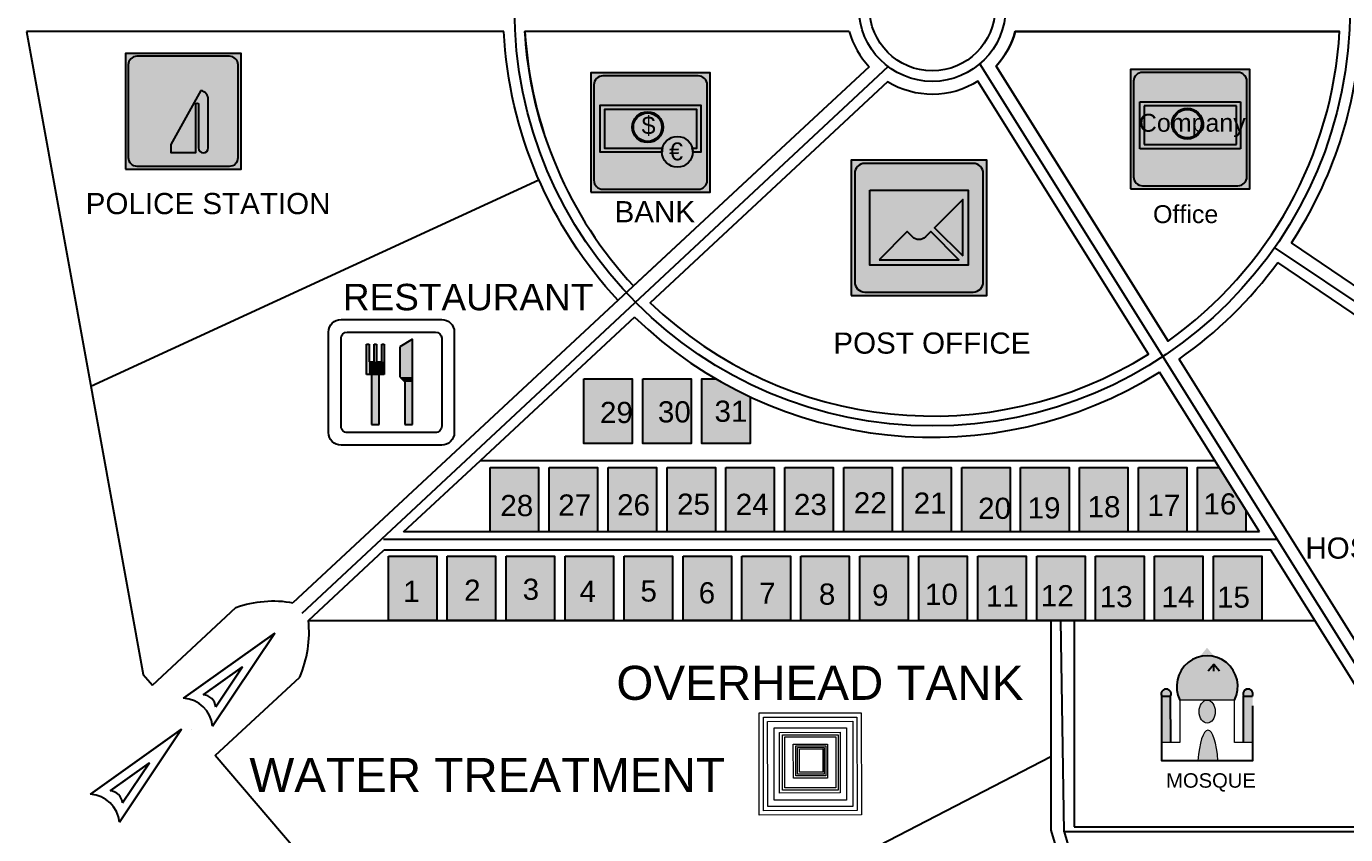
# Model space of a CAD drawing. Header units: metres. Extents: x 368 to 3789, y -155 to 1148.
# Drawn here: x 1633.7 to 1883, y 590.6 to 743.3 of the extents above; entities that cross this region are included whole.
import ezdxf

# ---------------------------------------------------------------- set-up
doc = ezdxf.new("R2010")
doc.units = ezdxf.units.M
doc.layers.add('freecads.com', color=7, linetype='Continuous')
doc.layers.add('General', color=7, linetype='Continuous')
doc.styles.get("Standard").update_dxf_attribs({"font": 'arial.ttf'})

# ---------------------------------------------------------------- blocks, each defined once
blk = doc.blocks.new('A$C47BE7189')
for p, q in [((666.6924515847786, 843.1990962711352), (566.6924515847495, 783.1990962711352)), ((666.6924515847786, 163.1990962711352), (666.6924515847786, 843.1990962711352)), ((302.6578175398608, 563.1990962711643), (302.6578175398608, 803.1990962711352)), ((302.6578175398608, 803.1990962711352), (322.6578175398608, 803.1990962711352)), ((322.6578175398608, 803.1990962711352), (322.6578175398608, 663.1990962711352)), ((362.6578175398899, 663.1990962711352), (362.6578175398899, 803.1990962711352)), ((362.6578175398899, 803.1990962711352), (382.6578175398608, 803.1990962711352)), ((382.6578175398608, 803.1990962711352), (382.6578175398608, 663.1990962711352)), ((422.6578175398899, 663.1990962711352), (422.6578175398899, 803.1990962711352)), ((422.6578175398899, 803.1990962711352), (442.6578175398608, 803.1990962711352)), ((442.6578175398608, 803.1990962711352), (442.6578175398608, 563.1990962711643)), ((566.6924515847495, 783.1990962711352), (566.6924515847495, 543.1990962711352)), ((322.6578175398608, 663.1990962711352), (362.6578175398899, 663.1990962711352)), ((382.6578175398608, 663.1990962711352), (422.6578175398899, 663.1990962711352)), ((442.6578175398608, 563.1990962711643), (302.6578175398608, 563.1990962711643)), ((342.6578175398899, 563.1990962711643), (342.6578175398899, 163.1990962711352)), ((402.6578175398899, 163.1990962711352), (402.6578175398899, 563.1990962711643)), ((566.6924515847495, 543.1990962711352), (606.6924515847786, 503.1990962711643)), ((606.6924515847786, 503.1990962711643), (606.6924515847786, 163.1990962711352)), ((342.6578175398899, 163.1990962711352), (402.6578175398899, 163.1990962711352)), ((606.6924515847786, 163.1990962711352), (666.6924515847786, 163.1990962711352))]:
    blk.add_line(p, q)
for points in [[(4.546735726762563e-05, 99.99998840131593), (4.546735726762563e-05, 899.9999884013159, -0.4142135623730951), (100.0000454673282, 999.9999884013159), (900.0000454673573, 999.9999884013159, -0.4142135623730951), (1000.000045467357, 899.9999884013159), (1000.000045467357, 99.99998840131593, -0.4142135623730951), (900.0000454673573, -1.159868406830356e-05), (100.0000454673282, -1.159868406830356e-05, -0.4142135623730969)], [(100.0000454673282, 149.9999884013159), (100.0000454673282, 849.9999884013159, -0.414213562373093), (150.0000454673573, 899.9999884013159), (850.0000454673282, 899.9999884013159, -0.4142135623730951), (900.0000454673573, 849.9999884013159), (900.0000454673573, 149.9999884013159, -0.4142135623730951), (850.0000454673282, 99.99998840131593), (150.0000454673573, 99.99998840131593, -0.4142135623730973)]]:
    blk.add_lwpolyline(points, format="xyb", close=True)
for points in [[(566.6924515847495, 543.1990962711352), (666.6924515847786, 543.1990962711352), (566.6924515847495, 783.1990962711352), (666.6924515847786, 843.1990962711352)], [(302.6578175398608, 803.1990962711352), (322.6578175398608, 803.1990962711352), (302.6578175398608, 563.1990962711643), (322.6578175398608, 563.1990962711643)], [(362.6578175398899, 803.1990962711352), (382.6578175398608, 803.1990962711352), (362.6578175398899, 663.1990962711352), (382.6578175398608, 663.1990962711352)], [(422.6578175398899, 803.1990962711352), (442.6578175398608, 803.1990962711352), (422.6578175398899, 663.1990962711352), (442.6578175398608, 663.1990962711352)], [(322.6578175398608, 663.1990962711352), (322.6578175398608, 563.1990962711643), (442.6578175398608, 663.1990962711352), (442.6578175398608, 563.1990962711643)], [(342.6578175398899, 563.1990962711643), (402.6578175398899, 563.1990962711643), (342.6578175398899, 163.1990962711352), (402.6578175398899, 163.1990962711352)], [(566.6924515847495, 543.1990962711352), (606.6924515847786, 503.1990962711643), (666.6924515847786, 543.1990962711352), (666.6924515847786, 503.1990962711643)], [(606.6924515847786, 503.1990962711643), (606.6924515847786, 163.1990962711352), (666.6924515847786, 503.1990962711643), (666.6924515847786, 163.1990962711352)]]:
    blk.add_solid(points)
blk = doc.blocks.new('background')
h = blk.add_hatch(color=256)
h.dxf.hatch_style = 1
edge = h.paths.add_edge_path(flags=16)
edge.add_line((-180, 5), (-20, 5))
edge.add_arc((-20, 20), 15, 270, 360)
edge.add_line((-5, 20), (-5, 180))
edge.add_arc((-20, 180), 15, 0, 90)
edge.add_line((-20, 195), (-180, 195))
edge.add_arc((-180, 180), 15, 90, 180)
edge.add_line((-195, 180), (-195, 20))
edge.add_arc((-180, 20), 15, 180, 270)
h.paths.add_polyline_path([(-200, 0), (0, 0), (0, 200), (-200, 200)])
at = {"true_color": 0xddd5c5}
h = blk.add_hatch(color=254, dxfattribs=at)
h.dxf.hatch_style = 1
edge = h.paths.add_edge_path()
edge.add_line((-180, 5), (-20, 5))
edge.add_arc((-20, 20), 15, 270, 360)
edge.add_line((-5, 20), (-5, 180))
edge.add_arc((-20, 180), 15, 0, 90)
edge.add_line((-20, 195), (-180, 195))
edge.add_arc((-180, 180), 15, 90, 180)
edge.add_line((-195, 180), (-195, 20))
edge.add_arc((-180, 20), 15, 180, 270)
blk.add_lwpolyline([(-200, 0), (0, 0), (0, 200), (-200, 200)], close=True)
blk.add_lwpolyline([(-180, 5), (-20, 5, 0.414213562373095), (-5, 20), (-5, 180, 0.414213562373095), (-20, 195), (-180, 195, 0.414213562373095), (-195, 180), (-195, 20, 0.414213562373095)], format="xyb", close=True)

msp = doc.modelspace()

# ---------------------------------------------------------------- hatches: boundary and pattern name
h = msp.add_hatch(color=256)
h.dxf.hatch_style = 1
edge = h.paths.add_edge_path()
edge.add_line((1666.633300199812, 731.238492633871), (1660.98006741252, 721.0186735375514))
edge.add_line((1660.98006741252, 721.0186735375514), (1660.98006741252, 719.5139025574214))
edge.add_line((1660.98006741252, 719.5139025574214), (1665.693410482964, 719.5139025574214))
edge.add_line((1665.693410482964, 719.5139025574214), (1665.693410482964, 728.5746202463188))
edge.add_arc((1665.950371272637, 728.5575346280713), 0.2575281844382342, 3.8040628145865867, 176.1959371854133, ccw=False)
edge.add_line((1666.207332062309, 728.5746202463188), (1666.207332062309, 720.3569867186471))
edge.add_arc((1667.117985263696, 720.3569867186472), 0.9106532013861397, 180.0000000000071, 270)
edge.add_line((1667.117985263696, 719.4463335172612), (1667.118681911027, 719.4463335172612))
edge.add_arc((1667.118681911027, 720.3551654122443), 0.9088318949831091, 270, 360)
edge.add_line((1668.02751380601, 720.3551654122443), (1668.02751380601, 729.467970463467))
edge.add_arc((1666.206207403238, 729.4679704634669), 1.821306402772052, 3.576430620198353e-12, 76.4379637119859)
h = msp.add_hatch(color=256)
h.dxf.hatch_style = 1
edge = h.paths.add_edge_path(flags=16)
edge.add_line((1809.916709062324, 711.3350547502472), (1802.844755767838, 704.2631014557612))
edge.add_arc((1802.362145741258, 704.7457114823409), 0.6825136449261645, 225.0000000000035, 314.99999999999653, ccw=False)
edge.add_line((1801.879535714679, 704.2631014557613), (1794.807582420193, 711.3350547502473))
edge.add_line((1794.807582420192, 711.3350547502472), (1809.916709062324, 711.3350547502472))
h.paths.add_polyline_path([(1794.083667380323, 710.6111397103778), (1794.083667380323, 699.9668017776837), (1799.40583634667, 705.2889707440307)], flags=16)
edge = h.paths.add_edge_path(flags=16)
edge.add_line((1794.807582420192, 699.2428867378143), (1809.916709062324, 699.2428867378143))
edge.add_line((1809.916709062324, 699.2428867378143), (1804.594540095977, 704.5650557041613))
edge.add_line((1804.594540095977, 704.5650557041613), (1803.568670807707, 703.5391864158918))
edge.add_arc((1802.362145741258, 704.7457114823409), 1.706284112315555, 225, 315, ccw=False)
edge.add_line((1801.155620674809, 703.5391864158918), (1800.129751386539, 704.5650557041613))
edge.add_line((1800.12975138654, 704.5650557041613), (1794.807582420193, 699.2428867378144))
h.paths.add_polyline_path([(1810.640624102193, 699.9668017776837), (1810.640624102193, 710.6111397103778), (1805.318455135846, 705.2889707440307)], flags=16)
h.paths.add_polyline_path([(1793.059896912934, 712.3588252176364), (1811.664394569583, 712.3588252176364), (1811.664394569583, 698.219116270425), (1793.059896912934, 698.219116270425)])
at = {"true_color": 0x98609e}
h = msp.add_hatch(color=215, dxfattribs=at)
h.dxf.hatch_style = 1
h.paths.add_polyline_path([(1711.20951330371, 643.2464235242783), (1702.06951330371, 643.2464235242783), (1702.06951330371, 631.0564235242782), (1711.20951330371, 631.0564235242782)])
h.paths.add_polyline_path([(1722.34951330371, 643.2464235242783), (1713.20951330371, 643.2464235242783), (1713.20951330371, 631.0564235242782), (1722.34951330371, 631.0564235242782)])
h.paths.add_polyline_path([(1733.48951330371, 643.2464235242783), (1724.34951330371, 643.2464235242783), (1724.34951330371, 631.0564235242782), (1733.48951330371, 631.0564235242782)])
h.paths.add_polyline_path([(1744.62951330371, 643.2464235242783), (1735.48951330371, 643.2464235242783), (1735.48951330371, 631.0564235242782), (1744.62951330371, 631.0564235242782)])
h.paths.add_polyline_path([(1755.76951330371, 643.2464235242783), (1746.62951330371, 643.2464235242783), (1746.62951330371, 631.0564235242782), (1755.76951330371, 631.0564235242782)])
h.paths.add_polyline_path([(1766.909513303709, 643.2464235242783), (1757.76951330371, 643.2464235242783), (1757.76951330371, 631.0564235242782), (1766.909513303709, 631.0564235242782)])
h.paths.add_polyline_path([(1778.049513303709, 643.2464235242783), (1768.909513303709, 643.2464235242783), (1768.909513303709, 631.0564235242782), (1778.049513303709, 631.0564235242782)])
h.paths.add_polyline_path([(1789.189513303709, 643.2464235242783), (1780.049513303709, 643.2464235242783), (1780.049513303709, 631.0564235242782), (1789.189513303709, 631.0564235242782)])
h.paths.add_polyline_path([(1800.329513303709, 643.2464235242783), (1791.189513303709, 643.2464235242783), (1791.189513303709, 631.0564235242782), (1800.329513303709, 631.0564235242782)])
h.paths.add_polyline_path([(1811.469513303709, 643.2464235242783), (1802.329513303709, 643.2464235242783), (1802.329513303709, 631.0564235242782), (1811.469513303709, 631.0564235242782)])
h.paths.add_polyline_path([(1822.609513303709, 643.2464235242783), (1813.469513303709, 643.2464235242783), (1813.469513303709, 631.0564235242782), (1822.609513303709, 631.0564235242782)])
h.paths.add_polyline_path([(1833.749513303709, 643.2464235242783), (1824.609513303709, 643.2464235242783), (1824.609513303709, 631.0564235242782), (1833.749513303709, 631.0564235242782)])
h.paths.add_polyline_path([(1844.889513303709, 643.2464235242783), (1835.749513303709, 643.2464235242783), (1835.749513303709, 631.0564235242782), (1844.889513303709, 631.0564235242782)])
h.paths.add_polyline_path([(1856.029513303708, 643.2464235242783), (1846.889513303709, 643.2464235242783), (1846.889513303709, 631.0564235242782), (1856.029513303708, 631.0564235242782)])
h.paths.add_polyline_path([(1867.169513303708, 643.2464235242783), (1858.029513303708, 643.2464235242783), (1858.029513303708, 631.0564235242782), (1867.169513303708, 631.0564235242782)])
h.paths.add_polyline_path([(1859.107846706795, 659.9764235242783), (1854.996858664895, 659.9764235242783), (1854.996858664895, 647.7864235242783), (1864.136858664895, 647.7864235242783), (1864.136858664895, 651.9262104620773)])
h.paths.add_polyline_path([(1852.996858664895, 659.9764235242783), (1843.856858664895, 659.9764235242783), (1843.856858664895, 647.7864235242783), (1852.996858664895, 647.7864235242783)])
h.paths.add_polyline_path([(1841.856858664895, 659.9764235242783), (1832.716858664895, 659.9764235242783), (1832.716858664895, 647.7864235242783), (1841.856858664895, 647.7864235242783)])
h.paths.add_polyline_path([(1830.716858664895, 659.9764235242783), (1821.576858664895, 659.9764235242783), (1821.576858664895, 647.7864235242783), (1830.716858664895, 647.7864235242783)])
h.paths.add_polyline_path([(1819.576858664895, 659.9764235242783), (1810.436858664895, 659.9764235242783), (1810.436858664895, 647.7864235242783), (1819.576858664895, 647.7864235242783)])
h.paths.add_polyline_path([(1808.436858664895, 659.9764235242783), (1799.296858664895, 659.9764235242783), (1799.296858664895, 647.7864235242783), (1808.436858664895, 647.7864235242783)])
h.paths.add_polyline_path([(1797.296858664895, 659.9764235242783), (1788.156858664895, 659.9764235242783), (1788.156858664895, 647.7864235242783), (1797.296858664895, 647.7864235242783)])
h.paths.add_polyline_path([(1786.156858664895, 659.9764235242783), (1777.016858664896, 659.9764235242783), (1777.016858664896, 647.7864235242782), (1786.156858664895, 647.7864235242783)])
h.paths.add_polyline_path([(1775.016858664896, 659.9764235242783), (1765.876858664896, 659.9764235242783), (1765.876858664896, 647.7864235242782), (1775.016858664896, 647.7864235242782)])
h.paths.add_polyline_path([(1763.876858664896, 659.9764235242783), (1754.736858664896, 659.9764235242783), (1754.736858664896, 647.7864235242782), (1763.876858664896, 647.7864235242782)])
h.paths.add_polyline_path([(1752.736858664896, 659.9764235242783), (1743.596858664896, 659.9764235242783), (1743.596858664896, 647.7864235242782), (1752.736858664896, 647.7864235242782)])
h.paths.add_polyline_path([(1741.596858664896, 659.9764235242783), (1732.456858664896, 659.9764235242783), (1732.456858664896, 647.7864235242782), (1741.596858664896, 647.7864235242782)])
h.paths.add_polyline_path([(1730.456858664896, 659.9764235242783), (1721.316858664896, 659.9764235242783), (1721.316858664896, 647.7864235242782), (1730.456858664896, 647.7864235242782)])
h.paths.add_polyline_path([(1748.147743555928, 676.7064235242783), (1739.007743555928, 676.7064235242783), (1739.007743555928, 664.5164235242783), (1748.147743555928, 664.5164235242783)])
h.paths.add_polyline_path([(1759.287743555928, 676.7064235242783), (1750.147743555928, 676.7064235242783), (1750.147743555928, 664.5164235242783), (1759.287743555928, 664.5164235242783)])
h.paths.add_polyline_path([(1770.427743555927, 673.3624417767622, -0.02220570376923595), (1764.050101213821, 676.7064235242783), (1761.287743555928, 676.7064235242783), (1761.287743555928, 664.5164235242783), (1770.427743555927, 664.5164235242783)])
h.paths.add_polyline_path([(1703.867695962789, 633.5500180664369), (1710.536181638096, 633.5500180664369), (1710.536181638096, 639.5745746830808), (1703.867695962789, 639.5745746830808)], flags=24)
h.paths.add_polyline_path([(1715.388883089669, 633.775146000504), (1722.057368764977, 633.775146000504), (1722.057368764977, 639.7997026171479), (1715.388883089669, 639.7997026171479)], flags=24)
h.paths.add_polyline_path([(1726.433310644809, 633.8660970245835), (1733.137266988601, 633.8660970245835), (1733.137266988601, 639.9970656466844), (1726.433310644809, 639.9970656466844)], flags=24)
h.paths.add_polyline_path([(1737.195337335997, 633.5832151669601), (1743.855637472422, 633.5832151669601), (1743.855637472422, 639.5832151669601), (1737.195337335997, 639.5832151669601)], flags=24)
h.paths.add_polyline_path([(1748.713381516865, 633.5639565306649), (1755.380502935691, 633.5639565306649), (1755.380502935691, 639.5844203778684), (1748.713381516865, 639.5844203778684)], flags=24)
h.paths.add_polyline_path([(1759.706849642816, 633.2010012131939), (1764.856917855641, 633.2010012131939), (1764.856917855641, 639.3278770658544), (1759.706849642816, 639.3278770658544)], flags=24)
h.paths.add_polyline_path([(1771.172221934881, 633.2383620320516), (1776.254077323694, 633.2383620320516), (1776.254077323694, 639.1605994126792), (1771.172221934881, 639.1605994126792)], flags=24)
h.paths.add_polyline_path([(1782.421297292813, 632.9597453201238), (1787.571365505637, 632.9597453201238), (1787.571365505637, 639.0866211727844), (1782.421297292813, 639.0866211727844)], flags=24)
h.paths.add_polyline_path([(1792.471378471329, 632.7754859403992), (1797.621446684153, 632.7754859403992), (1797.621446684153, 638.9023617930598), (1792.471378471329, 638.9023617930598)], flags=24)
h.paths.add_polyline_path([(1802.46159170682, 632.9196678523783), (1810.719436181582, 632.9196678523783), (1810.719436181582, 639.0465437050389), (1802.46159170682, 639.0465437050389)], flags=24)
h.paths.add_polyline_path([(1814.020298553526, 632.6825022969317), (1822.244036616282, 632.6825022969317), (1822.244036616282, 638.7070589135756), (1814.020298553526, 638.7070589135756)], flags=24)
h.paths.add_polyline_path([(1824.386259269956, 632.7361685908947), (1832.609997332712, 632.7361685908947), (1832.609997332712, 638.7607252075386), (1824.386259269956, 638.7607252075386)], flags=9)
h.paths.add_polyline_path([(1835.497148239191, 632.4775741743849), (1843.756356970433, 632.4775741743849), (1843.756356970433, 638.6085427964858), (1835.497148239191, 638.6085427964858)], flags=9)
h.paths.add_polyline_path([(1847.201116950907, 632.5386266120224), (1855.424855013663, 632.5386266120224), (1855.424855013663, 638.5631832286663), (1847.201116950907, 638.5631832286663)], flags=24)
h.paths.add_polyline_path([(1857.672263817973, 632.3897801866658), (1865.930108292734, 632.3897801866658), (1865.930108292734, 638.5166560393263), (1857.672263817973, 638.5166560393263)], flags=9)
h.paths.add_polyline_path([(1855.109617795237, 650.0016134942905), (1863.367462269998, 650.0016134942905), (1863.367462269998, 656.128489346951), (1855.109617795237, 656.128489346951)], flags=24)
h.paths.add_polyline_path([(1844.536527733869, 649.8078939043573), (1852.760265796624, 649.8078939043573), (1852.760265796624, 655.8324505210012), (1844.536527733869, 655.8324505210012)], flags=24)
h.paths.add_polyline_path([(1833.207917068141, 649.4712026906652), (1841.465761542902, 649.4712026906652), (1841.465761542902, 655.5980785433258), (1833.207917068141, 655.5980785433258)], flags=24)
h.paths.add_polyline_path([(1821.874724970136, 649.2456792133014), (1830.132569444897, 649.2456792133014), (1830.132569444897, 655.3725550659619), (1821.874724970136, 655.3725550659619)], flags=24)
h.paths.add_polyline_path([(1812.51736670959, 649.1714574272862), (1820.775211184351, 649.1714574272862), (1820.775211184351, 655.2983332799467), (1812.51736670959, 655.2983332799467)], flags=9)
h.paths.add_polyline_path([(1800.355895089692, 650.2355400071758), (1808.579633152448, 650.2355400071758), (1808.579633152448, 656.2600966238197), (1800.355895089692, 656.2600966238197)], flags=9)
h.paths.add_polyline_path([(1789.038716031043, 650.3037520869495), (1797.262454093799, 650.3037520869495), (1797.262454093799, 656.3283087035934), (1789.038716031043, 656.3283087035934)], flags=24)
h.paths.add_polyline_path([(1777.706819292979, 649.8897984704197), (1785.966028024221, 649.8897984704197), (1785.966028024221, 656.0207670925206), (1777.706819292979, 656.0207670925206)], flags=24)
h.paths.add_polyline_path([(1766.71938647669, 650.0057421102977), (1774.943124539445, 650.0057421102977), (1774.943124539445, 656.0302987269415), (1766.71938647669, 656.0302987269415)], flags=24)
h.paths.add_polyline_path([(1755.614471643379, 649.9520429873826), (1763.872316118141, 649.9520429873826), (1763.872316118141, 656.0789188400431), (1755.614471643379, 656.0789188400431)], flags=24)
h.paths.add_polyline_path([(1744.288848018381, 649.8307643083242), (1752.546692493142, 649.8307643083242), (1752.546692493142, 655.9576401609847), (1744.288848018381, 655.9576401609847)], flags=24)
h.paths.add_polyline_path([(1733.170803564576, 649.8754297326834), (1741.394541627332, 649.8754297326834), (1741.394541627332, 655.8999863493273), (1733.170803564576, 655.8999863493273)], flags=24)
h.paths.add_polyline_path([(1722.210127765064, 649.6931407594236), (1730.467972239825, 649.6931407594236), (1730.467972239825, 655.8200166120841), (1722.210127765064, 655.8200166120841)], flags=9)
h.paths.add_polyline_path([(1741.044698722037, 667.2844185749962), (1749.302543196798, 667.2844185749962), (1749.302543196798, 673.4112944276567), (1741.044698722037, 673.4112944276567)], flags=9)
h.paths.add_polyline_path([(1751.989318366202, 667.3986756853226), (1760.248527097443, 667.3986756853226), (1760.248527097443, 673.5296443074235), (1751.989318366202, 673.5296443074235)], flags=9)
h.paths.add_polyline_path([(1762.69924306168, 667.51633067739), (1770.958451792922, 667.51633067739), (1770.958451792922, 673.6472992994909), (1762.69924306168, 673.6472992994909)], flags=9)
h = msp.add_hatch(color=3)
h.dxf.hatch_style = 1
h.paths.add_polyline_path([(1851.672253115006, 616.0163188355756), (1861.987557587733, 616.0163188355756, 1.620757937079882)])
h.paths.add_polyline_path([(1863.706774999854, 616.748375219071), (1865.401149259499, 616.748375219071, 1.600043700633235)])
h.paths.add_polyline_path([(1848.233818290764, 616.748375219071), (1849.928192550409, 616.748375219071, 1.600043700633076)])
h.paths.add_polyline_path([(1856.807684914337, 625.9107862396418), (1856.807684914337, 624.3958096184001), (1858.048392216647, 624.3958096184001)])
h.paths.add_polyline_path([(1856.807684914337, 625.9107862396418), (1855.566977612027, 624.3958096184001), (1856.807684914337, 624.3958096184001)])
h = msp.add_hatch(color=7)
h.dxf.hatch_style = 1
edge = h.paths.add_edge_path()
edge.add_ellipse((1856.980481748477, 602.6498438675601), major_axis=(0, -7.659241199315876), ratio=0.2554436028829403, start_angle=104.401928690605, end_angle=255.598071309395)
edge.add_line((1855.085461137101, 604.5548694214358), (1858.875502359853, 604.5548694214358))
edge = h.paths.add_edge_path()
edge.add_ellipse((1856.82990535137, 613.8317935336602), major_axis=(0, 2.184525301915457), ratio=0.6974067070486283, start_angle=0, end_angle=360)
h.paths.add_polyline_path([(1863.706774999854, 607.9933042456777), (1865.425992411975, 607.9933042456777), (1865.4011492595, 616.748375219071), (1863.706774999854, 616.748375219071)])
h.paths.add_polyline_path([(1849.928192550411, 616.748375219071), (1848.233818290764, 616.748375219071), (1848.233818290764, 607.9933042456777), (1849.953035702886, 607.9933042456777)])
at = {"lineweight": 18, "true_color": 0xffffff}
h = msp.add_hatch(color=7, dxfattribs=at)
h.dxf.hatch_style = 1
h.paths.add_polyline_path([(1855.395450130572, 614.5598855647736), (1855.492794146132, 614.8771170487769), (1855.486296014544, 614.8615716324971), (1855.42237248402, 614.6677751742857)])
h.paths.add_polyline_path([(1858.018304991276, 615.1969233419611), (1858.155646214807, 614.904318205619), (1858.096651465267, 615.0454507646824)])
h.paths.add_polyline_path([(1857.83963933927, 615.4642674584242), (1858.011070124253, 615.2109110034365), (1858.007588784787, 615.217641714281), (1857.907184369057, 615.3764861883184)])
h.paths.add_polyline_path([(1858.167016556602, 614.8771170487828), (1858.264360572165, 614.5598855647823), (1858.237438218718, 614.6677751742857), (1858.173514688195, 614.8615716324971)])
h.paths.add_polyline_path([(1857.62267091653, 615.6942662511354), (1857.814982639419, 615.4963112140695), (1857.796405167485, 615.5204544276762), (1857.676318044343, 615.6481599395089)])
h.paths.add_polyline_path([(1858.276865759829, 614.5097718250599), (1858.332007597754, 614.1818661220542), (1858.324134273432, 614.2579732782633), (1858.287806438293, 614.4659277558809)])
h.paths.add_polyline_path([(1857.375980394828, 615.8689860135908), (1857.587775393102, 615.724256745379), (1857.54807950427, 615.7583728499263), (1857.412924554512, 615.8500317483529)])
h.paths.add_polyline_path([(1858.338046018078, 614.1234959876654), (1858.351858911834, 613.7865812230855), (1858.353407948643, 613.8317935336602), (1858.346071867221, 614.0459144567316)])
h.paths.add_polyline_path([(1857.108557249824, 615.978293295473), (1857.33891801906, 615.888000929795), (1857.272154811115, 615.9222539094908), (1857.127125963663, 615.9743437944473)])
h.paths.add_polyline_path([(1858.350056451584, 613.7339721488149), (1858.321264094925, 613.3891837851779), (1858.324134273432, 613.4056137890572), (1858.346071867221, 613.6176726105889)])
h.paths.add_polyline_path([(1856.979234719238, 616.0057997491556), (1856.82990535137, 616.0163188355756), (1857.08034652748, 615.9842936182636)])
h.paths.add_polyline_path([(1856.57946417526, 615.984293618263), (1856.82990535137, 616.0163188355756), (1856.680575983502, 616.0057997491556)])
h.paths.add_polyline_path([(1858.316140585786, 613.3598548515306), (1858.244238426171, 613.0230632894617), (1858.287806438293, 613.1976593114396)])
h.paths.add_polyline_path([(1856.320892683674, 615.8880009297928), (1856.551253452916, 615.9782932954728), (1856.532684739075, 615.9743437944473), (1856.387655891624, 615.9222539094908)])
h.paths.add_polyline_path([(1856.072035309618, 615.7242567453675), (1856.283830307915, 615.8689860135923), (1856.246886148227, 615.8500317483529), (1856.111731198469, 615.7583728499263)])
h.paths.add_polyline_path([(1855.415572276563, 613.0230632894904), (1855.343670116959, 613.3598548514759), (1855.372004264446, 613.1976593114396)])
h.paths.add_polyline_path([(1855.844828063312, 615.4963112140679), (1856.037139786217, 615.6942662511458), (1855.983492658397, 615.6481599395089), (1855.863405535254, 615.5204544276762)])
h.paths.add_polyline_path([(1855.338546607817, 613.3891837851753), (1855.309754251156, 613.7339721488395), (1855.313738835519, 613.6176726105889), (1855.335676429308, 613.4056137890572)])
h.paths.add_polyline_path([(1855.648740578466, 615.2109110034094), (1855.820171363465, 615.4642674584273), (1855.752626333683, 615.3764861883184), (1855.652221917952, 615.217641714281)])
h.paths.add_polyline_path([(1855.307951790907, 613.7865812230807), (1855.321764684662, 614.1234959876891), (1855.313738835519, 614.0459144567316), (1855.306402754097, 613.8317935336602)])
h.paths.add_polyline_path([(1855.504164487901, 614.9043182055483), (1855.641505711462, 615.1969233419779), (1855.563159237473, 615.0454507646824)])
h.paths.add_polyline_path([(1855.327803104984, 614.1818661220635), (1855.382944942909, 614.5097718250399), (1855.372004264446, 614.4659277558809), (1855.335676429308, 614.2579732782633)])
h.paths.add_polyline_path([(1857.316225108773, 611.7639435005208), (1857.099877149431, 611.683447544602), (1857.127125963663, 611.6892432728731), (1857.272154811115, 611.7413331578297)])
h.paths.add_polyline_path([(1856.559933553312, 611.6834475446004), (1856.343585593958, 611.7639435005237), (1856.387655891624, 611.7413331578297), (1856.532684739075, 611.6892432728731)])
h.paths.add_polyline_path([(1858.239638727351, 613.0046302906251), (1858.135363710398, 612.7107472258942), (1858.173514688195, 612.8020154348234), (1858.237438218718, 612.9958118930347)])
h.paths.add_polyline_path([(1858.114602460958, 612.6610802930643), (1857.981456444877, 612.4046027710565), (1858.007588784787, 612.4459453530395), (1858.096651465267, 612.6181363026377)])
h.paths.add_polyline_path([(1856.303141623699, 611.7846933496509), (1856.097318133522, 611.9176013346779), (1856.111731198469, 611.9052142173941), (1856.246886148227, 611.8135553189675)])
h.paths.add_polyline_path([(1857.771939879118, 612.1171152608307), (1857.587223671691, 611.9388561522969), (1857.676318044343, 612.0154271278116)])
h.paths.add_polyline_path([(1855.524446992345, 612.7107472258932), (1855.420171975392, 613.0046302906187), (1855.42237248402, 612.9958118930347), (1855.486296014544, 612.8020154348234)])
h.paths.add_polyline_path([(1857.063188752992, 611.6756440499385), (1856.82990535137, 611.6472682317448), (1856.979234719238, 611.6577873181649)])
h.paths.add_polyline_path([(1856.072587031039, 611.9388561523023), (1855.887870823608, 612.117115260841), (1855.983492658397, 612.0154271278116)])
h.paths.add_polyline_path([(1857.953534291605, 612.3604286207704), (1857.788354756913, 612.1345715068894), (1857.796405167485, 612.1431326396443), (1857.907184369057, 612.2871008790021)])
h.paths.add_polyline_path([(1855.871455945821, 612.1345715069003), (1855.706276411101, 612.3604286208129), (1855.752626333683, 612.2871008790021), (1855.863405535254, 612.1431326396443)])
h.paths.add_polyline_path([(1857.562492569214, 611.917601334671), (1857.356669079039, 611.7846933496512), (1857.412924554512, 611.8135553189675), (1857.54807950427, 611.9052142173941)])
h.paths.add_polyline_path([(1855.678354257866, 612.4046027710474), (1855.545208241786, 612.6610802930603), (1855.563159237473, 612.6181363026377), (1855.652221917952, 612.4459453530395)])
at = {"lineweight": 18}
h = msp.add_hatch(color=3, dxfattribs=at)
h.dxf.hatch_style = 1
h.paths.add_polyline_path([(1855.590412481579, 608.0384485710208), (1855.849736536897, 608.899971239349), (1855.8460973217, 608.890269085102), (1855.781352563749, 608.701910702836), (1855.718646164695, 608.5032646180969), (1855.658084717012, 608.294668502605), (1855.599771167044, 608.0764769417988)])
h.paths.add_polyline_path([(1856.474430522354, 610.0469220899656), (1856.806005149275, 610.2776638055262), (1856.739084647019, 610.2505628675333), (1856.659257619712, 610.2051487657122), (1856.579976630369, 610.1468916581877), (1856.501376446049, 610.0758905742344)])
h.paths.add_polyline_path([(1858.594057776549, 606.9785446178528), (1858.75903655771, 605.8380057436364), (1858.735758446704, 606.0331380791928), (1858.698641992242, 606.3135096870859), (1858.658604895646, 606.5876535541196), (1858.615715214618, 606.8551036724634)])
h.paths.add_polyline_path([(1858.762195286921, 605.8115272115884), (1858.875502359853, 604.5548694214358), (1858.853832645495, 604.859047789027), (1858.828978485693, 605.1594708060471), (1858.800982129189, 605.4556277936322), (1858.769891166037, 605.7470153245971)])
h.paths.add_polyline_path([(1856.810472496764, 610.2794729567315), (1857.150491000194, 610.2794729567315), (1857.141641479909, 610.2830567657643), (1857.061130159939, 610.3025752251336), (1856.980481748478, 610.3090850668762), (1856.899833337017, 610.3025752251336), (1856.819322017047, 610.2830567657643)])
h.paths.add_polyline_path([(1856.151745658379, 609.5863246682931), (1856.465682636825, 610.0375175883012), (1856.423590676529, 609.9922662061788), (1856.346751547192, 609.8961607042386), (1856.27098967426, 609.7877374348861), (1856.196433842762, 609.6671807031478)])
h.paths.add_polyline_path([(1858.374822451565, 608.0210918856609), (1858.588741945055, 607.0088432738453), (1858.570045855862, 607.1154054127618), (1858.521674451171, 607.3681162969443), (1858.47068322545, 607.6128067503781), (1858.417158856944, 607.8490608320876)])
h.paths.add_polyline_path([(1855.085461137101, 604.5548694214358), (1855.198768210038, 605.8115272116114), (1855.191072330918, 605.7470153245971), (1855.159981367765, 605.4556277936322), (1855.131985011261, 605.1594708060471), (1855.107130851459, 604.859047789027)])
h.paths.add_polyline_path([(1857.154958347681, 610.2776638055274), (1857.486532974609, 610.0469220899587), (1857.459587050906, 610.0758905742344), (1857.380986866585, 610.1468916581877), (1857.301705877243, 610.2051487657122), (1857.221878849935, 610.2505628675333)])
h.paths.add_polyline_path([(1855.851759855237, 608.9053654096506), (1856.144090858299, 609.5724745468302), (1856.123210787619, 609.5346954393094), (1856.051444978212, 609.3905068505628), (1855.981258406796, 609.2348600381832), (1855.912770381138, 609.0680195808909)])
h.paths.add_polyline_path([(1858.111226960059, 608.8999712393288), (1858.370551015372, 608.0384485710412), (1858.36119232991, 608.0764769417988), (1858.302878779943, 608.294668502605), (1858.24231733226, 608.5032646180969), (1858.179610933205, 608.701910702836), (1858.114866175255, 608.890269085102)])
h.paths.add_polyline_path([(1855.20192693926, 605.8380057437516), (1855.366905720403, 606.9785446177949), (1855.345248282337, 606.8551036724634), (1855.302358601308, 606.5876535541196), (1855.262321504713, 606.3135096870859), (1855.22520505025, 606.0331380791928)])
h.paths.add_polyline_path([(1857.495280860127, 610.0375175883057), (1857.809217838587, 609.5863246682835), (1857.764529654193, 609.6671807031478), (1857.689973822695, 609.7877374348861), (1857.614211949763, 609.8961607042386), (1857.537372820425, 609.9922662061788)])
h.paths.add_polyline_path([(1855.372221551906, 607.008843273837), (1855.586141045374, 608.0210918855707), (1855.543804640011, 607.8490608320876), (1855.490280271506, 607.6128067503781), (1855.439289045784, 607.3681162969443), (1855.390917641093, 607.1154054127621)])
h.paths.add_polyline_path([(1857.816872638653, 609.572474546838), (1858.10920364172, 608.9053654096333), (1858.048193115817, 609.0680195808909), (1857.979705090158, 609.2348600381832), (1857.909518518743, 609.3905068505628), (1857.837752709336, 609.5346954393094)])

# ---------------------------------------------------------------- linework, layer by layer
for p, q in [((1723.877062835627, 742.3522571984748), (1633.657152944068, 742.3522571984748)), ((1789.174884166001, 742.3522571984748), (1727.887169446799, 742.3522571984748)), ((1792.924531636037, 735.6914797492309), (1777.13756261128, 721.007162629315)), ((1844.108620518738, 720.2075652279209), (1844.108620518737, 729.088462997415)), ((1844.108620518737, 729.088462997415), (1863.153767245755, 729.0884629974155)), ((1862.364915398709, 728.2996111503687), (1844.897472365784, 728.2996111503684)), ((1844.897472365784, 728.2996111503684), (1844.897472365784, 720.9964170749674)), ((1862.364915398709, 720.9964170749679), (1862.364915398709, 728.2996111503687)), ((1863.153767245755, 729.0884629974155), (1863.153767245755, 720.2075652279209)), ((1777.13756261128, 721.0071626293152), (1684.044521069372, 634.4162697533453)), ((1844.897472365784, 720.9964170749674), (1862.364915398709, 720.9964170749679)), ((1861.513338961932, 720.9964170749679), (1862.364915398709, 720.9964170749679)), ((1855.776354208209, 720.2075652279209), (1844.108620518738, 720.2075652279209)), ((1863.153767245755, 720.2075652279209), (1855.776354208209, 720.2075652279209)), ((1645.849857118365, 675.313980471242), (1730.53801442432, 714.3297016081167)), ((1866.723006118796, 647.7864235242783), (1847.843453682553, 678.0079503166294)), ((1866.723006118796, 647.7864235242783), (1704.950423923325, 647.7864235242782)), ((1868.879844429392, 644.3338550902226), (1701.238600589684, 644.3338550902226)), ((1901.517875106758, 592.0883835994872), (1868.879844429393, 644.3338550902226)), ((1686.964160780999, 631.0564235242782), (1877.174328265045, 631.0564235242782)), ((1663.373875163317, 616.3823618187123), (1680.588483932416, 628.6781994513444)), ((1680.588483932416, 628.6781994513444), (1668.841472590626, 611.0845044813535)), ((1667.081430951569, 617.020158151405, 871.2891509811515), (1674.495705090242, 622.3159340935566, 871.2891509811515)), ((1674.495705090242, 622.3159340935566, 871.2891509811515), (1669.436306786955, 614.7383888022655, 871.2891509811515)), ((1858.080822220591, 621.4648117208635), (1858.080822220591, 622.7559888019828)), ((1863.706774999854, 607.9933042456777), (1863.706774999854, 616.748375219071)), ((1645.776979787557, 598.2216727403775), (1662.991588556656, 610.5175103730096)), ((1662.991588556656, 610.5175103730096), (1651.244577214866, 592.9238154030187)), ((1649.484535575809, 598.8594690730702, 871.2891509811515), (1656.898809714482, 604.1552450152218, 871.2891509811515)), ((1656.898809714482, 604.1552450152218, 871.2891509811515), (1651.839411411195, 596.5776997239307, 871.2891509811515)), ((1697.06804842959, 573.146925565099, 845.6569999999999), (1669.349746558825, 605.5247392404982)), ((1723.871351285265, 551.9034617327864), (1827.293866207724, 605.363220571091)), ((1831.693866207724, 592.0883835994873), (1901.517875106758, 592.0883835994872))]:
    msp.add_line(p, q)
at = {"color": 3}
for p, q in [((1685.763662439106, 632.4379261154879), (1796.52777775919, 735.7274515822093)), ((1912.608862107771, 578.3115146580673), (1813.862601827434, 736.2518497260572)), ((1927.467682792903, 662.687503634314), (1869.571483310535, 701.5401510848859)), ((1701.141004438001, 646.4249957638165), (1870.023467243484, 646.4249957638165)), ((1829.769650079055, 591.0955184161244), (1829.179513303709, 631.0564235242782)), ((1904.616144085649, 591.0955184161244), (1829.769650079055, 591.0955184161244)), ((1829.769650079055, 591.0955184161244), (1844.717427107957, 540.0314646288152))]:
    msp.add_line(p, q, dxfattribs=at)
at = {"lineweight": 18}
msp.add_line((1861.987557587733, 616.0163188355756), (1856.82990535137, 616.0163188355756), dxfattribs=at)
at = {"elevation": 845.6569999999999}
msp.add_lwpolyline([(1633.657152944068, 742.3522571984748), (1655.753038413862, 620.8640242780075), (1657.487063828413, 618.8612978634354)], dxfattribs=at)
for points in [[(1745.475841233953, 691.5568763496608, -0.1753536679404064), (1723.877062835627, 742.352257198476)], [(1731.501111502675, 723.0703232836979, -0.06386281819840575), (1727.887169446799, 742.3522571984762, 0.1746187788957376), (1748.40745368443, 694.2837282759439), (1773.456120837482, 717.5828537337829)], [(1849.427060784371, 683.8694684867164), (1816.955647433871, 735.8482265569431, 0.1154984041041907), (1820.561391665476, 742.3522571984745), (1881.849106384677, 742.3522571984759)], [(1872.751254947482, 702.4023756300614, 0.1318410844478363), (1885.859212995849, 742.3522571984782), (1938.167890197707, 742.3522571984782)], [(1845.722185811065, 681.4035792134705), (1813.510340355133, 732.9668328321683, -0.283155564614495), (1796.407132671816, 732.8552744164599), (1751.531329411767, 691.1138530550843, 0.3431484768429761), (1845.72218581104, 681.4035792134551), (1813.510340355129, 732.9668328321651, -0.283155564614495), (1796.407132671809, 732.8552744164646), (1751.531329411768, 691.1138530550838)], [(1851.55169261226, 680.4684547218383, 0.08088443335927778), (1870.184391598696, 698.7058511608788, 0.08088443335927778)], [(1657.487063828413, 618.8612978634353), (1673.272595442257, 633.5442779694123, -0.1296964330655047), (1684.044521069372, 634.4162697533455)], [(1849.953035702886, 607.9933042456777), (1849.92819255041, 616.7483752190717, 1.600043700632353), (1848.233818290765, 616.748375219071), (1849.928192550411, 616.748375219071)]]:
    msp.add_lwpolyline(points, format="xyb")
for points in [[(1816.955647433871, 735.8482265569435), (1849.427060784362, 683.8694684867099, 0.2280757323242099), (1881.849106384676, 742.3522571984721), (1820.561391665475, 742.3522571984759, -0.1154984041041907)], [(1666.633300199812, 731.238492633871), (1660.98006741252, 721.0186735375514), (1660.98006741252, 719.5139025574214), (1665.693410482964, 719.5139025574214), (1665.693410482964, 728.5746202463188, -0.9357169492557832), (1666.207332062309, 728.5746202463188), (1666.207332062309, 720.3569867186471, 0.414213562373095), (1667.117985263696, 719.4463335172612), (1667.118681911027, 719.4463335172612, 0.414213562373095), (1668.02751380601, 720.3551654122443), (1668.02751380601, 729.467970463467, 0.3464665688582008)], [(1759.607645626685, 719.5440858750732, 0.0686200819526594), (1759.518481596848, 720.335148085144), (1760.370058033624, 720.335148085144), (1760.370058033624, 727.6383421605449), (1742.9026150007, 727.6383421605445), (1742.9026150007, 720.3351480851436), (1753.870714828443, 720.3351480851439, 0.04210363708236383), (1753.781496843125, 719.546296238097), (1742.113763153653, 719.546296238097), (1742.113763153653, 728.4271940075912), (1761.158909880671, 728.4271940075917), (1761.158909880671, 719.546296238097)], [(1794.807582420192, 699.2428867378144), (1809.916709062324, 699.2428867378144), (1804.594540095977, 704.5650557041613), (1803.568670807707, 703.5391864158919, -0.414213562373095), (1801.155620674809, 703.5391864158919), (1800.12975138654, 704.5650557041613)], [(1865.401149259498, 616.7483752190717, 1.600043700632497), (1863.706774999854, 616.7483752190709)]]:
    msp.add_lwpolyline(points, format="xyb", close=True)
for points in [[(1938.167890197707, 742.3522571984782), (1926.149554028225, 666.2905489304399), (1872.751254947482, 702.4023756300613)], [(1924.63223223292, 661.8842478701324), (1870.184391598696, 698.7058511608786)], [(1748.595067941435, 688.3826768229807), (1719.475636247414, 661.2971122237087), (1830.190151073711, 661.2971122237086), (1848.426858664895, 661.2971122237086), (1858.282805281054, 661.2971122237086)], [(1891.589721527905, 616.3774034284692), (1851.55169261226, 680.4684547218383)], [(1770.427743555927, 673.3624417767621), (1770.427743555927, 664.5164235242783), (1761.287743555928, 664.5164235242783), (1761.287743555928, 676.7064235242783), (1764.050101213822, 676.7064235242783)], [(1704.950423923325, 647.7864235242781), (1719.475636247414, 661.2971122237087)], [(1864.136858664895, 651.9262104620773), (1864.136858664895, 647.7864235242782), (1854.996858664895, 647.7864235242782), (1854.996858664895, 659.9764235242783), (1859.107846706795, 659.9764235242783)], [(1686.964160780999, 631.0564235242783), (1701.238600589684, 644.3338550902226)], [(1827.293866207724, 631.0564235242782), (1827.293866207724, 591.4483354848996), (1842.883361343222, 538.9973411163103)], [(1831.693866207724, 631.0564235242782), (1831.693866207724, 592.0883835994873)], [(1859.138246348896, 621.4648117208635), (1858.080822220591, 622.7559888019828), (1857.023398092285, 621.4648117208635)], [(1669.349746558825, 605.5247392404982), (1685.315870739965, 620.3756982994644)], [(1865.404819207947, 614.9470926436647), (1865.425992411975, 607.4853623265637), (1865.425992411975, 604.5548694214358), (1848.233818290764, 604.5548694214358), (1848.233818290764, 607.9933042456777), (1848.233818290764, 616.748375219071)]]:
    msp.add_lwpolyline(points)
for points in [[(1652.375276905979, 716.3747458519692), (1674.230953739243, 716.3747458519692), (1674.230953739243, 738.2304226852332), (1652.375276905979, 738.2304226852332)], [(1789.565014898893, 692.4918399016651), (1815.159276583624, 692.4918399016651), (1815.159276583624, 718.0861015863966), (1789.565014898893, 718.0861015863966)], [(1793.059896912934, 712.3588252176365), (1811.664394569583, 712.3588252176365), (1811.664394569583, 698.2191162704252), (1793.059896912934, 698.2191162704252)], [(1810.640624102193, 699.9668017776838), (1810.640624102193, 710.6111397103779), (1805.318455135846, 705.2889707440308)], [(1739.007743555928, 676.7064235242783), (1748.147743555928, 676.7064235242783), (1748.147743555928, 664.5164235242783), (1739.007743555928, 664.5164235242783)], [(1750.147743555928, 676.7064235242783), (1759.287743555928, 676.7064235242783), (1759.287743555928, 664.5164235242783), (1750.147743555928, 664.5164235242783)], [(1721.316858664896, 659.9764235242783), (1730.456858664896, 659.9764235242783), (1730.456858664896, 647.7864235242782), (1721.316858664896, 647.7864235242782)], [(1732.456858664896, 659.9764235242783), (1741.596858664896, 659.9764235242783), (1741.596858664896, 647.7864235242782), (1732.456858664896, 647.7864235242782)], [(1743.596858664896, 659.9764235242783), (1752.736858664896, 659.9764235242783), (1752.736858664896, 647.7864235242782), (1743.596858664896, 647.7864235242782)], [(1754.736858664896, 659.9764235242783), (1763.876858664896, 659.9764235242783), (1763.876858664896, 647.7864235242782), (1754.736858664896, 647.7864235242782)], [(1765.876858664896, 659.9764235242783), (1775.016858664896, 659.9764235242783), (1775.016858664896, 647.7864235242782), (1765.876858664896, 647.7864235242782)], [(1777.016858664896, 659.9764235242783), (1786.156858664895, 659.9764235242783), (1786.156858664895, 647.7864235242782), (1777.016858664896, 647.7864235242782)], [(1788.156858664895, 659.9764235242783), (1797.296858664895, 659.9764235242783), (1797.296858664895, 647.7864235242782), (1788.156858664895, 647.7864235242782)], [(1799.296858664895, 659.9764235242783), (1808.436858664895, 659.9764235242783), (1808.436858664895, 647.7864235242782), (1799.296858664895, 647.7864235242782)], [(1810.436858664895, 659.9764235242783), (1819.576858664895, 659.9764235242783), (1819.576858664895, 647.7864235242782), (1810.436858664895, 647.7864235242782)], [(1821.576858664895, 659.9764235242783), (1830.716858664895, 659.9764235242783), (1830.716858664895, 647.7864235242782), (1821.576858664895, 647.7864235242782)], [(1832.716858664895, 659.9764235242783), (1841.856858664895, 659.9764235242783), (1841.856858664895, 647.7864235242782), (1832.716858664895, 647.7864235242782)], [(1843.856858664895, 659.9764235242783), (1852.996858664895, 659.9764235242783), (1852.996858664895, 647.7864235242782), (1843.856858664895, 647.7864235242782)], [(1702.06951330371, 643.2464235242783), (1711.20951330371, 643.2464235242783), (1711.20951330371, 631.0564235242782), (1702.06951330371, 631.0564235242782)], [(1713.20951330371, 643.2464235242783), (1722.34951330371, 643.2464235242783), (1722.34951330371, 631.0564235242782), (1713.20951330371, 631.0564235242782)], [(1724.34951330371, 643.2464235242783), (1733.48951330371, 643.2464235242783), (1733.48951330371, 631.0564235242782), (1724.34951330371, 631.0564235242782)], [(1735.48951330371, 643.2464235242783), (1744.62951330371, 643.2464235242783), (1744.62951330371, 631.0564235242782), (1735.48951330371, 631.0564235242782)], [(1746.62951330371, 643.2464235242783), (1755.76951330371, 643.2464235242783), (1755.76951330371, 631.0564235242782), (1746.62951330371, 631.0564235242782)], [(1757.76951330371, 643.2464235242783), (1766.909513303709, 643.2464235242783), (1766.909513303709, 631.0564235242782), (1757.76951330371, 631.0564235242782)], [(1768.909513303709, 643.2464235242783), (1778.049513303709, 643.2464235242783), (1778.049513303709, 631.0564235242782), (1768.909513303709, 631.0564235242782)], [(1780.049513303709, 643.2464235242783), (1789.189513303709, 643.2464235242783), (1789.189513303709, 631.0564235242782), (1780.049513303709, 631.0564235242782)], [(1791.189513303709, 643.2464235242783), (1800.329513303709, 643.2464235242783), (1800.329513303709, 631.0564235242782), (1791.189513303709, 631.0564235242782)], [(1802.329513303709, 643.2464235242783), (1811.469513303709, 643.2464235242783), (1811.469513303709, 631.0564235242782), (1802.329513303709, 631.0564235242782)], [(1813.469513303709, 643.2464235242783), (1822.609513303709, 643.2464235242783), (1822.609513303709, 631.0564235242782), (1813.469513303709, 631.0564235242782)], [(1824.609513303709, 643.2464235242783), (1833.749513303709, 643.2464235242783), (1833.749513303709, 631.0564235242782), (1824.609513303709, 631.0564235242782)], [(1835.749513303709, 643.2464235242783), (1844.889513303709, 643.2464235242783), (1844.889513303709, 631.0564235242782), (1835.749513303709, 631.0564235242782)], [(1846.889513303709, 643.2464235242783), (1856.029513303708, 643.2464235242783), (1856.029513303708, 631.0564235242782), (1846.889513303709, 631.0564235242782)], [(1858.029513303708, 643.2464235242783), (1867.169513303708, 643.2464235242783), (1867.169513303708, 631.0564235242782), (1858.029513303708, 631.0564235242782)], [(1664.787928765785, 610.4291059609388), (1664.787928765785, 610.4291059609388)]]:
    msp.add_lwpolyline(points, close=True)
at = {"lineweight": 20}
msp.add_lwpolyline([(1851.672253115006, 616.0163188355756), (1851.672253115006, 607.9933042456777), (1848.233818290764, 607.9933042456777)], dxfattribs=at)
at = {"lineweight": 18}
msp.add_lwpolyline([(1865.425992411975, 607.9933042456777), (1861.987557587733, 607.9933042456777), (1861.987557587733, 616.0163188355756), (1851.672253115006, 616.0163188355756)], dxfattribs=at)
at = {"color": 140, "lineweight": 18}
msp.add_lwpolyline([(1788.662107554677, 597.1273176530938), (1786.651151826058, 597.1233581336082), (1776.998564328673, 597.1043524400809), (1774.98760860005, 597.100392920597), (1774.983649080568, 599.1113486492172), (1774.960683867555, 610.7748918752231), (1776.971639596176, 610.7788513947087), (1786.62422709356, 610.7978570882374), (1788.635182822183, 610.801816607722), (1788.639142341667, 608.7908608791001), (1788.658148035194, 599.1382733817147)], close=True, dxfattribs=at)
at = {"color": 3}
for centre, radius in [((1804.868137915739, 746.8008764859659), 78.96237185590553), ((1804.868137915738, 746.8008764859654), 13.86298476663898)]:
    msp.add_circle(centre, radius, dxfattribs=at)
for centre, radius in [((1804.868137915738, 746.8008764859654), 11.86298476663898), ((1751.067939507452, 724.2981650459419), 2.913942363864499), ((1751.067939507452, 724.2981650459419), 2.688504593217879), ((1853.062796872536, 724.9594340357658), 2.913942363864499), ((1853.062796872536, 724.9594340357658), 2.688504593217879), ((1756.694598212646, 719.6310241862882), 2.913942363864499)]:
    msp.add_circle(centre, radius)
for centre, radius, start, end in [((1804.868137915733, 746.8008764859626), 16.31160405412298, 195.8266201318724, 222.9275654620593), ((1804.868137915738, 746.8008764859657), 81.11315834189422, 226.0715074411996, 301.9932456321504), ((1665.898397047546, 628.839824311517), 21.18206113067556, 336.4474908033372, 6.006720481071137), ((1856.82990535137, 618.604848187655), 5.770776446704488, 333.3487800240486, 206.6512199759512), ((1662.991588556656, 610.5175103730096), 5.877297468207105, 5.536043165946621, 86.27058464214167), ((1666.916781394943, 614.4941863454649, 871.2891509811515), 2.531332266001722, 5.536043165944072, 86.27058464214167), ((1649.319886019182, 596.33349726713, 871.2891509811515), 2.531332266001722, 5.536043165944072, 86.27058464214167), ((1645.394693180895, 592.3568212946748), 5.877297468207105, 5.536043165946621, 86.27058464214167)]:
    msp.add_arc(centre, radius, start, end)
at = {"lineweight": 18}
msp.add_ellipse((1856.82990535137, 613.8317935336602), major_axis=(0, 2.184525301915457), ratio=0.6974067070486283, dxfattribs=at)
msp.add_ellipse((1856.980481748477, 602.6498438675601), major_axis=(0, -7.659241199315876), ratio=0.2554436028829403, start_param=1.822157401083389, end_param=4.461027906096197, dxfattribs=at)
at = {"layer": 'freecads.com'}
for p, q in [((1680.588483932416, 628.6781994513444), (1663.373875163317, 616.3823618187123)), ((1668.841472590626, 611.0845044813535), (1680.588483932416, 628.6781994513444)), ((1674.495705090242, 622.3159340935566, 871.2891509811515), (1667.081430951569, 617.020158151405, 871.2891509811515)), ((1669.436306786955, 614.7383888022655, 871.2891509811515), (1674.495705090242, 622.3159340935566, 871.2891509811515)), ((1662.991588556656, 610.5175103730096), (1645.776979787557, 598.2216727403775)), ((1651.244577214866, 592.9238154030187), (1662.991588556656, 610.5175103730096)), ((1656.898809714482, 604.1552450152218, 871.2891509811515), (1649.484535575809, 598.8594690730702, 871.2891509811515)), ((1651.839411411195, 596.5776997239307, 871.2891509811515), (1656.898809714482, 604.1552450152218, 871.2891509811515))]:
    msp.add_line(p, q, dxfattribs=at)
at = {"layer": 'General', "color": 140, "lineweight": 18}
for points in [[(1772.177813907261, 594.2795115732465), (1772.139802520205, 613.5846865680144), (1791.444977514972, 613.6226979550718), (1791.482988902028, 594.3175229603025)], [(1772.980612390915, 595.0854776724889), (1772.945768619447, 612.781888084359), (1790.642179031317, 612.8167318558287), (1790.677022802787, 595.1203214439588)], [(1773.783410874571, 595.8914437717315), (1773.751734718689, 611.9790896007053), (1789.839380547664, 612.0107657565854), (1789.871056703545, 595.9231199276119)], [(1776.001240748387, 598.4519093875697), (1775.978662927162, 609.9187045642761), (1787.445458103869, 609.9412823855012), (1787.468035925094, 598.4744872087947)], [(1776.595292479662, 598.9606225216551), (1776.574642234497, 609.4484428164919), (1787.062462529334, 609.4690930616573), (1787.083112774499, 598.9812727668195)], [(1776.994604809188, 599.4071581420251), (1776.97559911566, 609.0597456394089), (1786.628186613045, 609.0787513329369), (1786.647192306572, 599.4261638355526)], [(1778.622610312873, 601.2469536676786), (1778.609939850522, 607.6820119992683), (1785.044998182112, 607.6946824616207), (1785.057668644462, 601.25962413003)], [(1779.08840465864, 601.6715525530776), (1779.077232876794, 607.3454629321018), (1784.751143255819, 607.3566347139481), (1784.762315037663, 601.6827243349233)], [(1779.420307441116, 602.0348350316488), (1779.410463989026, 607.0341149803569), (1784.409743937734, 607.0439584324461), (1784.419587389822, 602.0446784837375)], [(1779.779716834277, 602.3726469813557), (1779.771067648669, 606.7653843866424), (1784.163805053955, 606.7740335722515), (1784.172454239564, 602.3812961669648)]]:
    msp.add_lwpolyline(points, close=True, dxfattribs=at)

# ---------------------------------------------------------------- block references
for name, p, xscale, yscale, zscale in [('background', (1674.230953739243, 716.3747458519692), 0.1092783841663197, 0.1092783841663197, 0.1092783841663197), ('background', (1762.908225049493, 712.0031978969464), 0.1127188853233095, 0.1127188853233095, 0.1127188853233095), ('background', (1864.903082414577, 712.6644668867702), 0.1127188853233095, 0.1127188853233095, 0.1127188853233095), ('background', (1815.159276583624, 692.4918399016651), 0.1279713084236574, 0.1279713084236574, 0.1279713084236574), ('A$C47BE7189', (1690.766589593977, 664.1938348548579), 0.0237597889741748, 0.0237597889741748, 0.0237597889741748)]:
    msp.add_blockref(name, p, dxfattribs=dict(xscale=xscale, yscale=yscale, zscale=zscale))

# ---------------------------------------------------------------- texts
for s, height, p in [('POLICE STATION ', 4, (1644.868093217394, 707.8550141514256)), ('BANK', 4, (1744.827561971093, 706.3169328106551)), ('RESTAURANT', 5, (1693.481460467864, 689.6825777308443)), ('POST OFFICE ', 4, (1786.177653962034, 681.4856905666929)), ('29', 4, (1742.06584469748, 668.3737773744506)), ('30', 4, (1753.011146469885, 668.4914451259774)), ('31', 4, (1763.721071165363, 668.6091001180448)), ('28', 4, (1723.231273740507, 650.782499558878)), ('27', 4, (1734.174896334017, 650.879522502124)), ('26', 4, (1745.309993993825, 650.9201231077786)), ('25', 4, (1756.635617618823, 651.041401786837)), ('24', 4, (1767.72347924613, 651.0098348797383)), ('23', 4, (1778.728647396662, 650.9825679110745)), ('22', 4, (1790.042808800484, 651.3078448563901)), ('21', 4, (1801.359987859133, 651.2396327766164)), ('20', 4, (1813.538512685033, 650.2608162267406)), ('19', 4, (1822.895870945579, 650.3350380127558)), ('18', 4, (1834.229063043585, 650.5605614901197)), ('17', 4, (1845.54062050331, 650.811986673798)), ('16', 4, (1856.13076377068, 651.0909722937449)), ('HOSPITAL', 4, (1875.379734727415, 642.7462389482644)), ('1 ', 4, (1704.87178873223, 634.5541108358775)), ('2 ', 4, (1716.39297585911, 634.7792387699446)), ('3 ', 4, (1727.455138748493, 634.9588664652383)), ('4 ', 4, (1738.195337335997, 634.5832151669601)), ('5 ', 4, (1749.716792158065, 634.6355799958765)), ('6', 4, (1760.72799561826, 634.2903600126483)), ('7', 4, (1772.159261498319, 634.2254015954895)), ('8', 4, (1783.442443268256, 634.0491041195783)), ('9', 4, (1793.492524446773, 633.8648447398537)), ('10', 4, (1803.482737682264, 634.0090266518328)), ('11', 4, (1815.024391322967, 633.6865950663723)), ('12', 4, (1825.390352039397, 633.7402613603354)), ('13', 4, (1836.518976342874, 633.5703436150397)), ('14', 4, (1848.205209720348, 633.542719381463)), ('15', 4, (1858.693409793416, 633.4791389861202)), ('OVERHEAD TANK', 6.435070805482665, (1745.169227248033, 616.0601941972429, 1360.465668038014)), ('WATER TREATMENT ', 6.435070805482665, (1675.804850680805, 598.6371160374028, 1360.465668038014)), ('MOSQUE', 2.729308655327499, (1849.07813135046, 599.4607277942436))]:
    msp.add_text(s, height=height).set_placement(p)
at = {"char_height": 3.381566559699286, "attachment_point": 1}
for s, insert in [('$', (1749.936602346486, 726.3293717440154)), ('Company ', (1843.9100451986, 726.8106352399207)), ('€', (1755.131008268004, 721.4024205826433)), ('Office', (1846.592402832018, 709.544953177916))]:
    msp.add_mtext_dynamic_manual_height_columns(s, width=11.39547108676001, gutter_width=1.408986066541369, heights=[0], dxfattribs=dict(at, insert=insert))

doc.saveas('drawing.dxf')
